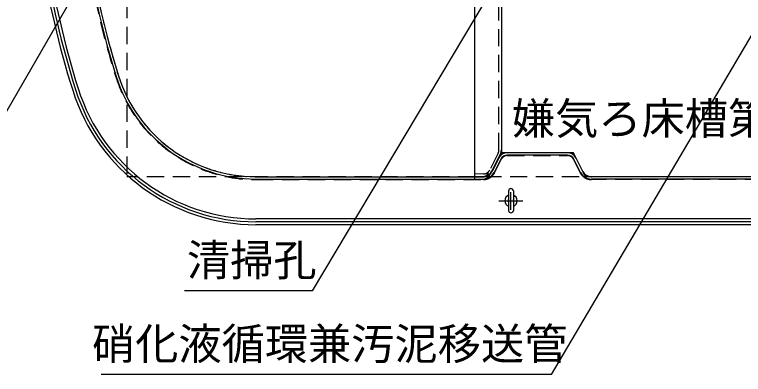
# Model space of a CAD drawing. Units: millimetres, scale not verified. Extents: x -22401 to 8910, y -6308 to 6308.
# Drawn here: x -5951 to -4433, y -102 to 648 of the extents above; entities that cross this region are included whole.
import ezdxf
from ezdxf.enums import TextEntityAlignment as Align

# ---------------------------------------------------------------- set-up
doc = ezdxf.new("R2010")
doc.units = ezdxf.units.MM
doc.header["$LTSCALE"] = 30
for name, pattern in [('CHAIN1', [8, 5, -1, 1, -1]), ('DASHED1', [1.8, 1.2, -0.6]), ('DOUBLE_CHAIN1', [8.8, 5, -1, 0.6, -0.6, 0.6, -1])]:
    doc.linetypes.add(name, pattern=pattern)
for name, color, linetype, lineweight in [('0-2_空気管', 3, 'Continuous', 25), ('0-5_機器', 3, 'Continuous', 25), ('0-6_文字', 3, 'Continuous', 25)]:
    doc.layers.add(name, color=color, linetype=linetype, lineweight=lineweight)
doc.styles.add('ＭＳ ゴシック', font='')
doc.styles.get('ＭＳ ゴシック').set_extended_font_data('MS Gothic')

msp = doc.modelspace()

# ---------------------------------------------------------------- linework, layer by layer
at = {"layer": '0-2_空気管'}
for p, q in [((-4992.18, 304.12), (-4992.18, 1815.73)), ((-4937.17, 1759.93), (-4937.17, 359.92)), ((-4959.86, 315.56), (-4939.29, 356.71)), ((-4799.54, 359.92), (-4924.81, 359.92)), ((-4799.54, 354.92), (-4924.81, 354.92)), ((-4942.7, 348.87), (-4956.65, 320.98)), ((-4938.23, 346.63), (-4952.17, 318.74)), ((-4772.17, 318.74), (-4786.12, 346.63)), ((-4767.7, 320.98), (-4781.65, 348.87)), ((-5448.09, 309.92), (-4974.54, 309.92)), ((-5448.09, 304.93), (-4974.54, 304.93)), ((-4992.33, 310.14), (-4974.17, 310.61)), ((-4992.33, 304.12), (-4977.22, 304.51)), ((-4394.54, 309.92), (-4749.81, 309.92)), ((-4394.54, 304.93), (-4749.81, 304.93)), ((-4922.18, 280.18), (-4922.18, 239.68)), ((-4912.18, 280.18), (-4912.18, 239.68)), ((-3679.18, 221.92), (-5448.09, 221.92)), ((-3679.18, 215.92), (-5448.09, 215.92)), ((-3679.18, 209.92), (-5448.09, 209.92))]:
    msp.add_line(p, q, dxfattribs=at)
at = {"layer": '0-2_空気管', "linetype": 'DASHED1'}
for p, q in [((-4942.17, 365.65), (-4942.17, 1754.2)), ((-4937.17, 554.5), (-4937.17, 359.92)), ((-4943.76, 358.94), (-4964.33, 317.8)), ((-4799.54, 359.92), (-4924.81, 359.92)), ((-4924.81, 353.92), (-4799.54, 353.92)), ((-4942.7, 348.87), (-4956.65, 320.98)), ((-4951.28, 318.3), (-4937.34, 346.18)), ((-4787.01, 346.18), (-4773.07, 318.3)), ((-4767.7, 320.98), (-4781.65, 348.87)), ((-5448.09, 309.92), (-4974.54, 309.92)), ((-5448.09, 303.92), (-4974.54, 303.92)), ((-4974.3, 315.61), (-4992.18, 315.14)), ((-4977.35, 309.51), (-4992.18, 309.12)), ((-4394.54, 309.92), (-4749.81, 309.92)), ((-4394.54, 303.92), (-4749.81, 303.92))]:
    msp.add_line(p, q, dxfattribs=at)
at = {"layer": '0-2_空気管', "linetype": 'DOUBLE_CHAIN1'}
for p, q in [((-4937.17, 365.65), (-4937.17, 360.93)), ((-4939.29, 356.71), (-4937.17, 360.93)), ((-4762.17, 309.92), (-4767.7, 320.98)), ((-4749.81, 309.92), (-4762.17, 309.92))]:
    msp.add_line(p, q, dxfattribs=at)
at = {"layer": '0-2_空気管', "linetype": 'CHAIN1'}
for p, q in [((-4917.18, 240.77), (-4917.18, 277.76)), ((-4942.18, 259.93), (-4892.18, 259.93))]:
    msp.add_line(p, q, dxfattribs=at)
at = {"layer": '0-2_空気管', "linetype": 'DOUBLE_CHAIN1'}
for points in [[(-4924.81, 359.92), (-4937.17, 359.92), (-4942.7, 348.87)], [(-4781.65, 348.87), (-4787.17, 359.92), (-4799.54, 359.92)]]:
    msp.add_lwpolyline(points, dxfattribs=at)
at = {"layer": '0-2_空気管'}
for centre, radius, start, end in [((-4017.18, 1059.92), 1900, 180, 197.458), ((-4017.18, 1059.92), 1894, 180, 197.458), ((-4017.18, 1059.92), 1888, 180, 197.458), ((-4017.18, 1059.92), 1805, 180, 197.458), ((-4017.18, 1059.92), 1800, 180, 197.458), ((-5448.09, 609.92), 305, 197.458, 270), ((-5448.09, 609.92), 300, 197.458, 270), ((-5448.09, 609.92), 400, 197.458, 270), ((-5448.09, 609.92), 394, 197.458, 270), ((-5448.09, 609.92), 388, 197.458, 270), ((-4957.17, 365.65), 20, 333.436, 0), ((-4924.81, 339.92), 20, 90, 153.435), ((-4924.81, 339.92), 15, 90, 153.435), ((-4799.54, 339.92), 20, 26.565, 90), ((-4799.54, 339.92), 15, 26.565, 90), ((-4974.54, 329.92), 25, 270, 333.435), ((-4974.7, 330.6), 20, 271.5, 333.436), ((-4749.81, 329.92), 25, 206.565, 270), ((-4749.81, 329.92), 20, 206.565, 270), ((-4977.75, 324.51), 20, 271.5, 333.436), ((-4917.18, 280.18), 5, 0, 180), ((-4917.18, 259.93), 12.75, 113.089, 246.911), ((-4917.18, 259.93), 6, 146.443, 213.557), ((-4917.18, 259.93), 12.75, 293.089, 66.911), ((-4917.18, 259.93), 6, 326.443, 33.557), ((-4917.18, 239.68), 5, 180, 0)]:
    msp.add_arc(centre, radius, start, end, dxfattribs=at)
at = {"layer": '0-2_空気管', "linetype": 'DASHED1'}
for centre, radius, start, end in [((-4017.18, 1059.92), 1806, 180, 197.458), ((-4017.18, 1059.92), 1800, 180, 197.458), ((-5448.09, 609.92), 306, 197.458, 270), ((-5448.09, 609.92), 300, 197.458, 270), ((-4957.17, 365.65), 15, 333.436, 0), ((-4924.81, 339.92), 20, 90, 153.435), ((-4924.81, 339.92), 14, 90, 153.435), ((-4799.54, 339.92), 20, 26.565, 90), ((-4799.54, 339.92), 14, 26.565, 90), ((-4974.54, 329.92), 20, 270, 333.435), ((-4974.7, 330.6), 15, 271.5, 333.436), ((-4749.81, 329.92), 20, 206.565, 270), ((-4977.75, 324.51), 15, 271.5, 333.436), ((-4974.54, 329.92), 26, 270, 333.435), ((-4749.81, 329.92), 26, 206.565, 270)]:
    msp.add_arc(centre, radius, start, end, dxfattribs=at)
at = {"layer": '0-5_機器', "color": 2, "linetype": 'DASHED1'}
msp.add_line((-3317.18, 309.92), (-5717.18, 309.92), dxfattribs=at)
msp.add_lwpolyline([(-3317.18, 1809.92), (-5717.18, 1809.92), (-5717.18, 309.92)], dxfattribs=at)
at = {"layer": '0-6_文字'}
for p, q in [((-4832.67, -102.11), (-4164.75, 1031.11)), ((-4894.01, 805.39), (-5330.88, 72.36)), ((-5330.88, 72.36), (-5596.88, 72.36)), ((-4832.67, -102.11), (-5770.67, -102.11))]:
    msp.add_line(p, q, dxfattribs=at)
msp.add_lwpolyline([(-5743.16, 835.1), (-6198.32, 46.73), (-6464.32, 46.73)], dxfattribs=at)

# ---------------------------------------------------------------- texts
at = {"layer": '0-6_文字', "color": 4, "style": 'ＭＳ ゴシック'}
for s, p in [('嫌気ろ床槽第2室', (-4915.37, 378.47)), ('清掃孔', (-5591.88, 83.36)), ('硝化液循環兼汚泥移送管', (-5789.67, -91.11))]:
    msp.add_text(s, height=65.98, dxfattribs=at).set_placement(p, align=Align.BOTTOM_LEFT)

doc.saveas('drawing.dxf')
